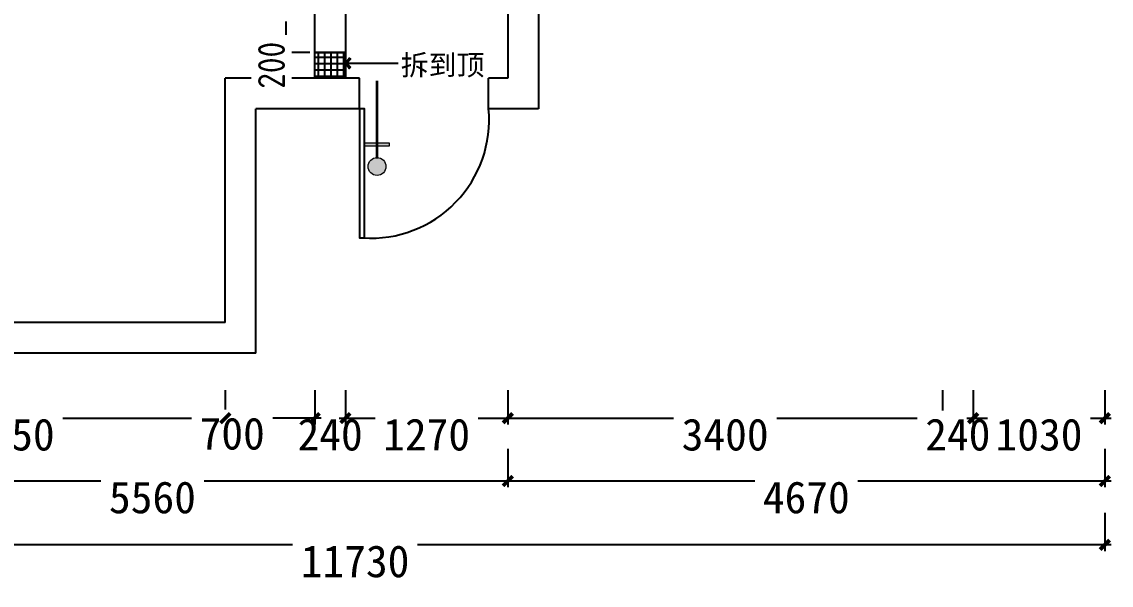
# Model space of a CAD drawing. Extents: x -74236 to 286982, y -14633 to 132816.
# Drawn here: x 71480 to 80002, y 101633 to 106038 of the extents above; entities that cross this region are included whole.
import ezdxf

# ---------------------------------------------------------------- set-up
doc = ezdxf.new("R2010")
doc.units = 0
doc.header["$LTSCALE"] = 10
doc.header["$MEASUREMENT"] = 0
doc.header["$PDSIZE"] = 5
doc.layers.add('2改建拆', color=1, linetype='Continuous')
doc.layers.add('图框', color=4, linetype='Continuous')
doc.styles.get("Standard").update_dxf_attribs({"font": 'gbenor.shx', "bigfont": 'gbcbig.shx'})
doc.styles.add('宋体', font='')
doc.styles.get('宋体').set_extended_font_data('SimSun')
doc.dimstyles.new('1-50 顶面', dxfattribs={"dimscale": 50, "dimtxt": 2.8, "dimasz": 1.5, "dimexe": 1, "dimexo": 1, "dimgap": 0.1, "dimtad": 1, "dimdec": 0, "dimzin": 0, "dimdsep": 46, "dimtxsty": '宋体', "dimblk": 'ARCHTICK', "dimcen": 0, "dimdle": 1, "dimclrd": 8, "dimclre": 8, "dimclrt": 43, "dimadec": 0, "dimazin": 0, "dimtfac": 1, "dimtdec": 0, "dimtix": 1, "dimtmove": 1, "dimatfit": 0, "dimldrblk": 'BOXFILLED', "dimfxl": 5, "dimfxlon": 1, "dimtfill": 1, "dimtolj": 1, "dimtzin": 0, "dimlwd": -1, "dimlwe": -1, "dimarcsym": 1})
doc.dimstyles.new('wl20', dxfattribs={"dimscale": 60, "dimtxt": 1.8, "dimasz": 0.03, "dimexe": 0, "dimexo": 0.625, "dimgap": 0.2, "dimtad": 1, "dimdec": 0, "dimrnd": 0.05, "dimdsep": 46, "dimtxsty": 'Standard', "dimblk": 'BZ', "dimcen": 0.06, "dimclrd": 127, "dimclre": 127, "dimclrt": 1, "dimadec": 0, "dimazin": 0, "dimtfac": 1, "dimtdec": 0, "dimtix": 1, "dimtmove": 2, "dimatfit": 3, "dimldrblk": 'jt', "dimfxl": 1, "dimtvp": 1, "dimtfill": 1, "dimtolj": 1, "dimtzin": 0, "dimarcsym": 0})

# ---------------------------------------------------------------- blocks, each defined once
blk = doc.blocks.new('_ArchTick')
at = {"color": 0, "linetype": 'ByBlock', "const_width": 0.4}
blk.add_lwpolyline([(-0.5, -0.5), (0.5, 0.5)], dxfattribs=at)
blk = doc.blocks.new('*D280')
at = {"color": 8, "transparency": 16777216}
for p, q in [((69722, 103158.2), (69722, 102888.9)), ((73072, 103108.2), (73072, 102888.9)), ((69672, 102938.9), (73122, 102938.9))]:
    blk.add_line(p, q, dxfattribs=at)
at = {"layer": 'Defpoints', "color": 0, "transparency": 16777216}
for p in [(69722, 103208.2), (73072, 103158.2), (73072, 102938.9)]:
    blk.add_point(p, dxfattribs=at)
at = {"color": 8, "transparency": 16777216, "xscale": 75, "yscale": 75, "zscale": 75, "rotation": 180}
blk.add_blockref('_ArchTick', (69722, 102938.9), dxfattribs=at)
at = {"color": 8, "transparency": 16777216, "xscale": 75, "yscale": 75, "zscale": 75}
blk.add_blockref('_ArchTick', (73072, 102938.9), dxfattribs=at)
at = {"color": 43, "transparency": 16777216, "insert": (71397, 102808.9), "char_height": 250, "attachment_point": 5, "style": '宋体', "bg_fill": 3, "box_fill_scale": 1.25, "bg_fill_color": 256, "bg_fill_true_color": 13158600, "bg_fill_transparency": 0}
blk.add_mtext('\\A1;3350', dxfattribs=at)
blk = doc.blocks.new('_BoxFilled')
at = {"color": 0, "linetype": 'ByBlock', "lineweight": -2}
blk.add_line((-0.5, 0), (-1, 0), dxfattribs=at)
at = {"color": 0, "linetype": 'ByBlock'}
blk.add_solid([(-0.5, 0.5), (0.5, 0.5), (-0.5, -0.5), (0.5, -0.5)], dxfattribs=at)
blk = doc.blocks.new('*D281')
at = {"color": 8, "transparency": 16777216}
for p, q in [((73772, 103158.2), (73772, 102888.9)), ((74012, 103158.2), (74012, 102888.9)), ((73772, 102938.9), (73697, 102938.9)), ((73772, 102938.9), (74012, 102938.9)), ((74012, 102938.9), (74087, 102938.9))]:
    blk.add_line(p, q, dxfattribs=at)
at = {"layer": 'Defpoints', "color": 0, "transparency": 16777216}
for p in [(73772, 103208.2), (74012, 103208.2)]:
    blk.add_point(p, dxfattribs=at)
at = {"color": 8, "transparency": 16777216, "xscale": 75, "yscale": 75, "zscale": 75}
blk.add_blockref('_ArchTick', (73772, 102938.9), dxfattribs=at)
at = {"color": 8, "transparency": 16777216, "xscale": 75, "yscale": 75, "zscale": 75, "rotation": 180}
blk.add_blockref('_ArchTick', (74012, 102938.9), dxfattribs=at)
at = {"color": 43, "transparency": 16777216, "insert": (73892, 102808.9), "char_height": 250, "attachment_point": 5, "style": '宋体', "bg_fill": 3, "box_fill_scale": 1.25, "bg_fill_color": 256, "bg_fill_true_color": 13158600, "bg_fill_transparency": 0}
blk.add_mtext('\\A1;240', dxfattribs=at)
at = {"layer": 'Defpoints', "color": 0, "transparency": 16777216}
blk.add_point((74012, 102938.9), dxfattribs=at)
blk = doc.blocks.new('*D282')
at = {"color": 8, "transparency": 16777216}
for p, q in [((74012, 103158.2), (74012, 102888.9)), ((75282, 103158.2), (75282, 102888.9)), ((73962, 102938.9), (75332, 102938.9))]:
    blk.add_line(p, q, dxfattribs=at)
at = {"layer": 'Defpoints', "color": 0, "transparency": 16777216}
for p in [(74012, 103208.2), (75282, 103208.2), (75282, 102938.9)]:
    blk.add_point(p, dxfattribs=at)
at = {"color": 8, "transparency": 16777216, "xscale": 75, "yscale": 75, "zscale": 75, "rotation": 180}
blk.add_blockref('_ArchTick', (74012, 102938.9), dxfattribs=at)
at = {"color": 8, "transparency": 16777216, "xscale": 75, "yscale": 75, "zscale": 75}
blk.add_blockref('_ArchTick', (75282, 102938.9), dxfattribs=at)
at = {"color": 43, "transparency": 16777216, "insert": (74647, 102808.9), "char_height": 250, "attachment_point": 5, "style": '宋体', "bg_fill": 3, "box_fill_scale": 1.25, "bg_fill_color": 256, "bg_fill_true_color": 13158600, "bg_fill_transparency": 0}
blk.add_mtext('\\A1;1270', dxfattribs=at)
blk = doc.blocks.new('*D283')
at = {"color": 8, "transparency": 16777216}
for p, q in [((75282, 103158.2), (75282, 102888.9)), ((78682, 103158.2), (78682, 102888.9)), ((75232, 102938.9), (78732, 102938.9))]:
    blk.add_line(p, q, dxfattribs=at)
at = {"layer": 'Defpoints', "color": 0, "transparency": 16777216}
for p in [(75282, 103208.2), (78682, 103208.2), (78682, 102938.9)]:
    blk.add_point(p, dxfattribs=at)
at = {"color": 8, "transparency": 16777216, "xscale": 75, "yscale": 75, "zscale": 75, "rotation": 180}
blk.add_blockref('_ArchTick', (75282, 102938.9), dxfattribs=at)
at = {"color": 8, "transparency": 16777216, "xscale": 75, "yscale": 75, "zscale": 75}
blk.add_blockref('_ArchTick', (78682, 102938.9), dxfattribs=at)
at = {"color": 43, "transparency": 16777216, "insert": (76982, 102808.9), "char_height": 250, "attachment_point": 5, "style": '宋体', "bg_fill": 3, "box_fill_scale": 1.25, "bg_fill_color": 256, "bg_fill_true_color": 13158600, "bg_fill_transparency": 0}
blk.add_mtext('\\A1;3400', dxfattribs=at)
blk = doc.blocks.new('*D284')
at = {"color": 8, "transparency": 16777216}
for p, q in [((78682, 103158.2), (78682, 102888.9)), ((78922, 103158.2), (78922, 102888.9)), ((78682, 102938.9), (78607, 102938.9)), ((78682, 102938.9), (78922, 102938.9)), ((78922, 102938.9), (78997, 102938.9))]:
    blk.add_line(p, q, dxfattribs=at)
at = {"layer": 'Defpoints', "color": 0, "transparency": 16777216}
for p in [(78682, 103208.2), (78922, 103208.2)]:
    blk.add_point(p, dxfattribs=at)
at = {"color": 8, "transparency": 16777216, "xscale": 75, "yscale": 75, "zscale": 75}
blk.add_blockref('_ArchTick', (78682, 102938.9), dxfattribs=at)
at = {"color": 8, "transparency": 16777216, "xscale": 75, "yscale": 75, "zscale": 75, "rotation": 180}
blk.add_blockref('_ArchTick', (78922, 102938.9), dxfattribs=at)
at = {"color": 43, "transparency": 16777216, "insert": (78802, 102808.9), "char_height": 250, "attachment_point": 5, "style": '宋体', "bg_fill": 3, "box_fill_scale": 1.25, "bg_fill_color": 256, "bg_fill_true_color": 13158600, "bg_fill_transparency": 0}
blk.add_mtext('\\A1;240', dxfattribs=at)
at = {"layer": 'Defpoints', "color": 0, "transparency": 16777216}
blk.add_point((78922, 102938.9), dxfattribs=at)
blk = doc.blocks.new('*D285')
at = {"color": 8, "transparency": 16777216}
for p, q in [((78922, 103158.2), (78922, 102888.9)), ((79952, 103158.2), (79952, 102888.9)), ((78872, 102938.9), (80002, 102938.9))]:
    blk.add_line(p, q, dxfattribs=at)
at = {"layer": 'Defpoints', "color": 0, "transparency": 16777216}
for p in [(78922, 103208.2), (79952, 103208.2), (79952, 102938.9)]:
    blk.add_point(p, dxfattribs=at)
at = {"color": 8, "transparency": 16777216, "xscale": 75, "yscale": 75, "zscale": 75, "rotation": 180}
blk.add_blockref('_ArchTick', (78922, 102938.9), dxfattribs=at)
at = {"color": 8, "transparency": 16777216, "xscale": 75, "yscale": 75, "zscale": 75}
blk.add_blockref('_ArchTick', (79952, 102938.9), dxfattribs=at)
at = {"color": 43, "transparency": 16777216, "insert": (79437, 102808.9), "char_height": 250, "attachment_point": 5, "style": '宋体', "bg_fill": 3, "box_fill_scale": 1.25, "bg_fill_color": 256, "bg_fill_true_color": 13158600, "bg_fill_transparency": 0}
blk.add_mtext('\\A1;1030', dxfattribs=at)
blk = doc.blocks.new('*D293')
at = {"color": 8, "transparency": 16777216}
for p, q in [((69722, 102698), (69722, 102398)), ((75282, 102698), (75282, 102398)), ((69672, 102448), (75332, 102448))]:
    blk.add_line(p, q, dxfattribs=at)
at = {"layer": 'Defpoints', "color": 0, "transparency": 16777216}
for p in [(69722, 103321.6), (75282, 103208.2), (75282, 102448)]:
    blk.add_point(p, dxfattribs=at)
at = {"color": 8, "transparency": 16777216, "xscale": 75, "yscale": 75, "zscale": 75, "rotation": 180}
blk.add_blockref('_ArchTick', (69722, 102448), dxfattribs=at)
at = {"color": 8, "transparency": 16777216, "xscale": 75, "yscale": 75, "zscale": 75}
blk.add_blockref('_ArchTick', (75282, 102448), dxfattribs=at)
at = {"color": 43, "transparency": 16777216, "insert": (72502, 102318), "char_height": 250, "attachment_point": 5, "style": '宋体', "bg_fill": 3, "box_fill_scale": 1.25, "bg_fill_color": 256, "bg_fill_true_color": 13158600, "bg_fill_transparency": 0}
blk.add_mtext('\\A1;5560', dxfattribs=at)
blk = doc.blocks.new('*D294')
at = {"color": 8, "transparency": 16777216}
for p, q in [((75282, 102698), (75282, 102398)), ((79952, 102698), (79952, 102398)), ((75232, 102448), (80002, 102448))]:
    blk.add_line(p, q, dxfattribs=at)
at = {"layer": 'Defpoints', "color": 0, "transparency": 16777216}
for p in [(75282, 103448), (79952, 103158.2), (79952, 102448)]:
    blk.add_point(p, dxfattribs=at)
at = {"color": 8, "transparency": 16777216, "xscale": 75, "yscale": 75, "zscale": 75, "rotation": 180}
blk.add_blockref('_ArchTick', (75282, 102448), dxfattribs=at)
at = {"color": 8, "transparency": 16777216, "xscale": 75, "yscale": 75, "zscale": 75}
blk.add_blockref('_ArchTick', (79952, 102448), dxfattribs=at)
at = {"color": 43, "transparency": 16777216, "insert": (77617, 102318), "char_height": 250, "attachment_point": 5, "style": '宋体', "bg_fill": 3, "box_fill_scale": 1.25, "bg_fill_color": 256, "bg_fill_true_color": 13158600, "bg_fill_transparency": 0}
blk.add_mtext('\\A1;4670', dxfattribs=at)
blk = doc.blocks.new('*D295')
at = {"color": 8, "transparency": 16777216}
for p, q in [((68222, 102198), (68222, 101898)), ((79952, 102198), (79952, 101898)), ((80002, 101948), (68172, 101948))]:
    blk.add_line(p, q, dxfattribs=at)
at = {"layer": 'Defpoints', "color": 0, "transparency": 16777216}
for p in [(68222, 103208.2), (79952, 103208.2), (68222, 101948)]:
    blk.add_point(p, dxfattribs=at)
at = {"color": 8, "transparency": 16777216, "xscale": 75, "yscale": 75, "zscale": 75, "rotation": 180}
blk.add_blockref('_ArchTick', (68222, 101948), dxfattribs=at)
at = {"color": 8, "transparency": 16777216, "xscale": 75, "yscale": 75, "zscale": 75}
blk.add_blockref('_ArchTick', (79952, 101948), dxfattribs=at)
at = {"color": 43, "transparency": 16777216, "insert": (74087, 101818), "char_height": 250, "attachment_point": 5, "style": '宋体', "bg_fill": 3, "box_fill_scale": 1.25, "bg_fill_color": 256, "bg_fill_true_color": 13158600, "bg_fill_transparency": 0}
blk.add_mtext('\\A1;11730', dxfattribs=at)
blk = doc.blocks.new('*D301')
at = {"color": 8, "transparency": 16777216}
for p, q in [((73072, 103158.2), (73072, 102888.9)), ((73772, 103158.2), (73772, 102888.9)), ((73822, 102938.9), (73022, 102938.9)), ((73422, 102938.9), (73379.1, 102686.4)), ((73379.1, 102686.4), (72873.3, 102686.4))]:
    blk.add_line(p, q, dxfattribs=at)
at = {"layer": 'Defpoints', "color": 0, "transparency": 16777216}
for p in [(73072, 103208.2), (73772, 103208.2)]:
    blk.add_point(p, dxfattribs=at)
at = {"color": 8, "transparency": 16777216, "xscale": 75, "yscale": 75, "zscale": 75}
blk.add_blockref('_ArchTick', (73772, 102938.9), dxfattribs=at)
at = {"color": 43, "transparency": 16777216, "insert": (73126.2, 102816.4), "char_height": 250, "attachment_point": 5, "style": '宋体', "bg_fill": 3, "box_fill_scale": 1.25, "bg_fill_color": 256, "bg_fill_true_color": 13158600, "bg_fill_transparency": 0}
blk.add_mtext('\\A1;700', dxfattribs=at)
at = {"layer": 'Defpoints', "color": 0, "transparency": 16777216}
blk.add_point((73072, 102938.9), dxfattribs=at)
at = {"color": 8, "transparency": 16777216, "xscale": 75, "yscale": 75, "zscale": 75, "rotation": 180}
blk.add_blockref('_ArchTick', (73072, 102938.9), dxfattribs=at)
blk = doc.blocks.new('BZ')
at = {"layer": '图框', "linetype": 'Continuous'}
blk.add_hatch(color=2, dxfattribs=at).paths.add_polyline_path([(9.6, 6.5), (6.6, 9.4), (-10.5, -7.5), (-7.4, -10.7)])
blk.add_lwpolyline([(-7.4, -10.7), (9.6, 6.5), (6.6, 9.4), (-10.5, -7.5), (-7.4, -10.7)], dxfattribs=at)
blk = doc.blocks.new('jt')
at = {"layer": '图框', "linetype": 'Continuous'}
blk.add_hatch(color=2, dxfattribs=at).paths.add_polyline_path([(-22, 17.7), (-16.7, 22.2), (0, 0), (-16.7, -22), (-22, -17.6), (-5.7, 0)])
blk.add_lwpolyline([(-22, 17.7), (-16.7, 22.2), (0, 0), (-16.7, -22), (-22, -17.6), (-5.7, 0), (-22, 17.7)], dxfattribs=at)
blk = doc.blocks.new('*D433')
at = {"layer": '2改建拆', "color": 127, "lineweight": -2, "transparency": 16777216}
for p, q in [((73734.5, 106768), (73549.4, 106768)), ((73549.4, 105799.8), (73549.4, 106766.2)), ((73734.5, 105798), (73549.4, 105798))]:
    blk.add_line(p, q, dxfattribs=at)
at = {"layer": 'Defpoints', "color": 0, "transparency": 16777216}
for p in [(73549.4, 106768), (73772, 106768), (73772, 105798)]:
    blk.add_point(p, dxfattribs=at)
at = {"layer": '2改建拆', "color": 127, "lineweight": -2, "transparency": 16777216, "xscale": 1.8, "yscale": 1.8, "zscale": 1.8}
for p, rotation in [((73549.4, 106768), 90), ((73549.4, 105798), 270)]:
    blk.add_blockref('BZ', p, dxfattribs=dict(at, rotation=rotation))
at = {"layer": '2改建拆', "color": 1, "transparency": 16777216, "insert": (73432.4, 106283), "char_height": 210, "attachment_point": 5, "rotation": 90, "bg_fill": 3, "box_fill_scale": 1.25, "bg_fill_color": 256, "bg_fill_true_color": 13158600, "bg_fill_transparency": 0}
blk.add_mtext('\\A1;970', dxfattribs=at)
blk = doc.blocks.new('*D435')
at = {"layer": '2改建拆', "color": 127, "lineweight": -2, "transparency": 16777216}
for p, q in [((73550.6, 105799.8), (73550.6, 105801.6)), ((73734.5, 105798), (73550.6, 105798)), ((73550.6, 105798), (73550.6, 105598)), ((73734.5, 105598), (73550.6, 105598)), ((73550.6, 105596.2), (73550.6, 105594.4))]:
    blk.add_line(p, q, dxfattribs=at)
at = {"layer": 'Defpoints', "color": 0, "transparency": 16777216}
for p in [(73772, 105798), (73772, 105598)]:
    blk.add_point(p, dxfattribs=at)
at = {"layer": '2改建拆', "color": 127, "lineweight": -2, "transparency": 16777216, "xscale": 1.8, "yscale": 1.8, "zscale": 1.8}
for p, rotation in [((73550.6, 105798), 270), ((73550.6, 105598), 90)]:
    blk.add_blockref('BZ', p, dxfattribs=dict(at, rotation=rotation))
at = {"layer": '2改建拆', "color": 1, "transparency": 16777216, "insert": (73433.6, 105698), "char_height": 210, "attachment_point": 5, "rotation": 90, "bg_fill": 3, "box_fill_scale": 1.25, "bg_fill_color": 256, "bg_fill_true_color": 13158600, "bg_fill_transparency": 0}
blk.add_mtext('\\A1;200', dxfattribs=at)
at = {"layer": 'Defpoints', "color": 0, "transparency": 16777216}
blk.add_point((73550.6, 105598), dxfattribs=at)

msp = doc.modelspace()

# ---------------------------------------------------------------- hatches: boundary and pattern name
at = {"lineweight": 5, "ltscale": 4}
for points in [[(74163.8, 105090.6), (74353.8, 105090.6), (74353.8, 105065.2), (74163.8, 105065.2)], [(74258.8, 104976.7, 1), (74258.8, 104836.5, 1)]]:
    msp.add_hatch(color=251, dxfattribs=at).paths.add_polyline_path(points)
at = {"layer": '2改建拆'}
h = msp.add_hatch(dxfattribs=at)
h.set_pattern_fill('_USER', color=253, scale=50, double=1, pattern_type=0)
h.set_pattern_definition([(0, (0, 24511.735), (0, 50), []), (90, (0, 24511.735), (-50, 3e-15), [])])
h.paths.add_polyline_path([(73772, 105798), (74012, 105798), (74012, 105598), (73772, 105598)])

# ---------------------------------------------------------------- linework, layer by layer
at = {"color": 255}
for p, q in [((75282, 107198), (75282, 105598)), ((75522, 106958), (75522, 105358)), ((74012, 105798), (73772, 105798)), ((73772, 105598), (73772, 105798)), ((74012, 105598), (74012, 105798)), ((73072, 103688), (73072, 105598)), ((74122, 105598), (73072, 105598)), ((74122, 105358), (74122, 105598)), ((75282, 105598), (75132, 105598)), ((75132, 105358), (75132, 105598)), ((73312, 103448), (73312, 105358)), ((74122, 105358), (73312, 105358)), ((75522, 105358), (75132, 105358)), ((73072, 103688), (69722, 103688)), ((73312, 103448), (69482, 103448))]:
    msp.add_line(p, q, dxfattribs=at)
at = {"color": 251, "lineweight": 5, "const_width": 22.8}
msp.add_lwpolyline([(74258.8, 104968.3), (74258.8, 105578.7)], dxfattribs=at)
at = {"color": 1}
msp.add_lwpolyline([(74122, 105358), (74122, 104348), (74160, 104348), (74160, 105358)], close=True, dxfattribs=at)
at = {"color": 251, "lineweight": 5, "ltscale": 4}
msp.add_lwpolyline([(74163.8, 105090.6), (74353.8, 105090.6), (74353.8, 105065.2), (74163.8, 105065.2)], close=True, dxfattribs=at)
at = {"color": 251, "lineweight": 5}
msp.add_circle((74258.8, 104906.6), 70.1, dxfattribs=at)
at = {"color": 252}
msp.add_arc((74209.8, 105272.3), 926.2, 266.29577, 5.31161, dxfattribs=at)
at = {"layer": '2改建拆', "color": 255}
for points in [[(73772, 106768), (74012, 106768), (74012, 105798), (73772, 105798)], [(73772, 105798), (74012, 105798), (74012, 105598), (73772, 105598)]]:
    msp.add_lwpolyline(points, close=True, dxfattribs=at)

# ---------------------------------------------------------------- texts
at = {"layer": '2改建拆', "color": 0, "insert": (74444.6, 105602.1), "char_height": 160, "width": 1319.801, "attachment_point": 7}
msp.add_mtext('{\\fSimSun|b0|i0|c134|p2;\\C2;拆到顶}', dxfattribs=at)

# ---------------------------------------------------------------- dimensions: what is measured, and where the dimension line sits
at = {"color": 255}
for base, p1, p2, picture, middle in [((73072, 102938.9), (69722, 103208.2), (73072, 103158.2), '*D280', (71397, 102808.9)), ((74012, 102938.9), (73772, 103208.2), (74012, 103208.2), '*D281', (73892, 102808.9))]:
    dim = msp.add_linear_dim(base=base, p1=p1, p2=p2, dimstyle='1-50 顶面', override={"dimtxt": 5, "dimtad": 2}, dxfattribs=at)
    dim.commit()
    dim.dimension.update_dxf_attribs({"geometry": picture, "text_midpoint": middle})

# ---------------------------------------------------------------- leaders
at = {"layer": '2改建拆', "color": 255}
msp.add_leader([(74012, 105714.2), (74424.2, 105714.2)], dimstyle='wl20', override={"dimtxt": 4, "dimgap": 0.2, "dimtad": 0, "dimfxl": 300, "dimfxlon": 1, "dimarcsym": 1}, dxfattribs=at)

# ---------------------------------------------------------------- next in the draw order: dimensions: what is measured, and where the dimension line sits
at = {"color": 255}
dim = msp.add_linear_dim(base=(75282, 102938.9), p1=(74012, 103208.2), p2=(75282, 103208.2), dimstyle='1-50 顶面', override={"dimtxt": 5, "dimtad": 2}, dxfattribs=at)
dim.commit()
dim.dimension.update_dxf_attribs({"geometry": '*D282', "text_midpoint": (74647, 102808.9)})
at = {"layer": '2改建拆', "color": 255}
dim = msp.add_linear_dim(base=(73549.4, 106768), p1=(73772, 105798), p2=(73772, 106768), angle=90, dimstyle='wl20', override={"dimtxt": 3.5, "dimfxl": 300, "dimfxlon": 1, "dimarcsym": 1}, dxfattribs=at)
dim.commit()
dim.dimension.update_dxf_attribs({"geometry": '*D433', "text_midpoint": (73432.4, 106283)})

# ---------------------------------------------------------------- next in the draw order: dimensions: what is measured, and where the dimension line sits
at = {"color": 255}
dim = msp.add_linear_dim(base=(78682, 102938.9), p1=(75282, 103208.2), p2=(78682, 103208.2), dimstyle='1-50 顶面', override={"dimtxt": 5, "dimtad": 2}, dxfattribs=at)
dim.commit()
dim.dimension.update_dxf_attribs({"geometry": '*D283', "text_midpoint": (76982, 102808.9)})
at = {"layer": '2改建拆', "color": 255}
dim = msp.add_linear_dim(base=(73550.6, 105598), p1=(73772, 105798), p2=(73772, 105598), angle=90, dimstyle='wl20', override={"dimtxt": 3.5, "dimfxl": 300, "dimfxlon": 1, "dimarcsym": 1}, dxfattribs=at)
dim.commit()
dim.dimension.update_dxf_attribs({"geometry": '*D435', "text_midpoint": (73433.6, 105698)})

# ---------------------------------------------------------------- next in the draw order: dimensions: what is measured, and where the dimension line sits
at = {"color": 255}
for base, p1, p2, picture, middle in [((75282, 102448), (69722, 103321.6), (75282, 103208.2), '*D293', (72502, 102318)), ((78922, 102938.9), (78682, 103208.2), (78922, 103208.2), '*D284', (78802, 102808.9))]:
    dim = msp.add_linear_dim(base=base, p1=p1, p2=p2, dimstyle='1-50 顶面', override={"dimtxt": 5, "dimtad": 2}, dxfattribs=at)
    dim.commit()
    dim.dimension.update_dxf_attribs({"geometry": picture, "text_midpoint": middle})

# ---------------------------------------------------------------- next in the draw order: dimensions: what is measured, and where the dimension line sits
dim = msp.add_linear_dim(base=(79952, 102938.9), p1=(78922, 103208.2), p2=(79952, 103208.2), dimstyle='1-50 顶面', override={"dimtxt": 5, "dimtad": 2}, dxfattribs=at)
dim.commit()
dim.dimension.update_dxf_attribs({"geometry": '*D285', "text_midpoint": (79437, 102808.9)})

# ---------------------------------------------------------------- next in the draw order: dimensions: what is measured, and where the dimension line sits
dim = msp.add_linear_dim(base=(79952, 102448), p1=(75282, 103448), p2=(79952, 103158.2), dimstyle='1-50 顶面', override={"dimtxt": 5, "dimtad": 2}, dxfattribs=at)
dim.commit()
dim.dimension.update_dxf_attribs({"geometry": '*D294', "text_midpoint": (77617, 102318)})

# ---------------------------------------------------------------- next in the draw order: dimensions: what is measured, and where the dimension line sits
dim = msp.add_linear_dim(base=(68222, 101948), p1=(79952, 103208.2), p2=(68222, 103208.2), dimstyle='1-50 顶面', override={"dimtxt": 5, "dimtad": 2}, dxfattribs=at)
dim.commit()
dim.dimension.update_dxf_attribs({"geometry": '*D295', "text_midpoint": (74087, 101818)})

# ---------------------------------------------------------------- next in the draw order: dimensions: what is measured, and where the dimension line sits
at = {"color": 6}
dim = msp.add_linear_dim(base=(73072, 102938.9), p1=(73772, 103208.2), p2=(73072, 103208.2), dimstyle='1-50 顶面', override={"dimtxt": 5, "dimtad": 2}, dxfattribs=at)
dim.commit()
dim.dimension.update_dxf_attribs({"geometry": '*D301', "text_midpoint": (73374.1, 102686.4), "dimtype": 160})

doc.saveas('drawing.dxf')
